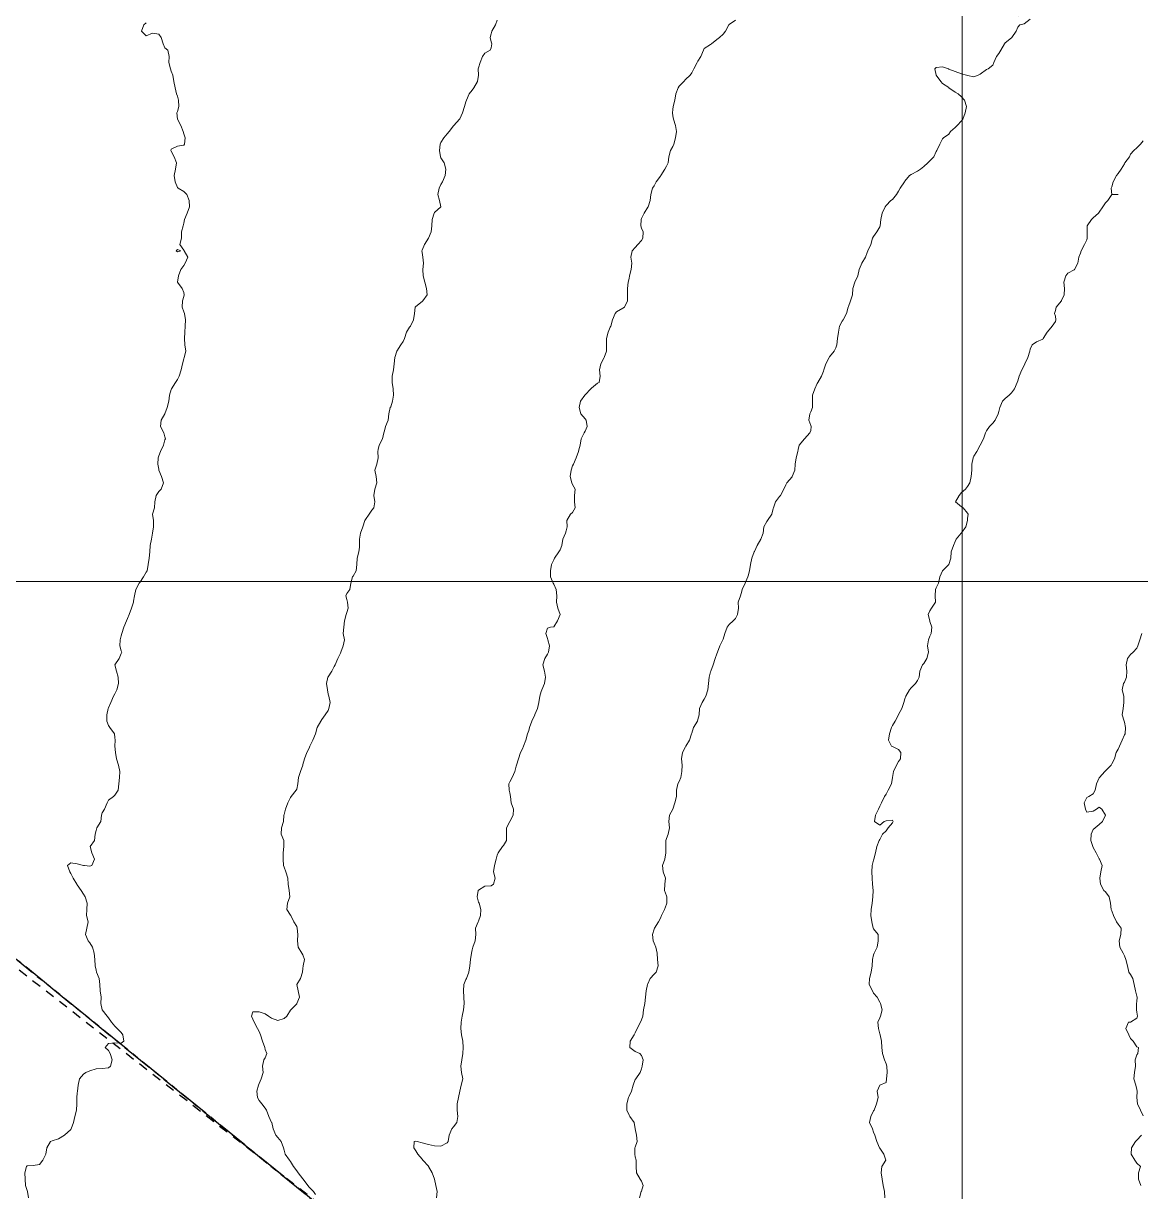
# Model space of a CAD drawing. Header units: centimetres. Extents: x 0 to 642158, y -847 to 649707.
# Drawn here: x 615992 to 616081, y 620938.8 to 621031.9 of the extents above; entities that cross this region are included whole.
import ezdxf

# ---------------------------------------------------------------- set-up
doc = ezdxf.new("R2010")
doc.units = ezdxf.units.CM
doc.header["$MEASUREMENT"] = 0
doc.linetypes.add('CENTERX2', pattern=[4, 2.5, -0.5, 0.5, -0.5])
doc.linetypes.add('JIS_02_0.7', pattern=[1.35, 0.75, -0.6])
for name, color, linetype, lineweight in [('MEV_grille', 254, 'Continuous', 9), ('WAL_parcellaire agricole', 7, 'JIS_02_0.7', 25), ('WAL_topographie 0.5', 253, 'Continuous', 20)]:
    doc.layers.add(name, color=color, linetype=linetype, lineweight=lineweight)
doc.layers.add('SPW_parcellaire cadastral', color=7, linetype='CENTERX2', lineweight=25, true_color=0xff0542)

# ---------------------------------------------------------------- blocks, each defined once
blk = doc.blocks.new('*U114')
at = {"layer": 'MEV_grille', "transparency": 33554687}
blk.add_lwpolyline([(-1338.461, 0), (1338.461, 0)], dxfattribs=at)
blk = doc.blocks.new('*U115')
at = {"layer": 'MEV_grille', "color": 0, "linetype": 'ByBlock', "lineweight": -2, "transparency": 16777216}
blk.add_blockref('*U114', (0, -1400), dxfattribs=at)
blk = doc.blocks.new('*U112')
at = {"layer": 'MEV_grille', "transparency": 33554687}
blk.add_lwpolyline([(0, 1825.476), (0, -1825.476)], dxfattribs=at)
blk = doc.blocks.new('*U113')
at = {"layer": 'MEV_grille', "color": 0, "linetype": 'ByBlock', "lineweight": -2, "transparency": 16777216}
blk.add_blockref('*U112', (700, 0), dxfattribs=at)

msp = doc.modelspace()

# ---------------------------------------------------------------- linework, layer by layer
at = {"layer": 'SPW_parcellaire cadastral'}
for points in [[(616031.537, 621061.047), (616071.296, 621032.515), (616131.436, 621110.214), (616203.864, 621055.115), (616144.734, 620974.533), (616080.198, 620885.531), (616077.163, 620887.867), (616061.829, 620900.382), (616015.821, 620937.439), (615969.003, 620975.449), (615975.675, 621007.177), (615976.309, 621011.064), (615979.34, 621025.789), (615982.812, 621040.628), (615983.011, 621041.574), (615985.549, 621053.648), (615985.909, 621055.307), (615989.278, 621069.963), (615990.634, 621076.479), (615992.086, 621082.87), (615993.251, 621088.613), (615997.419, 621085.792), (616031.537, 621061.047)], [(616069.255, 620867.585), (616001.163, 620918.314), (615996.666, 620912.448), (615925.689, 620967.545), (615928.215, 620969.869), (615942.017, 620982.567), (615950.513, 620990.735), (615958.397, 620984.228), (615969.003, 620975.449), (616015.821, 620937.439), (616013.395, 620934.274), (616008.597, 620928.015), (616005.807, 620924.374), (616072.212, 620872.267), (616069.255, 620867.585)]]:
    msp.add_lwpolyline(points, dxfattribs=at)
at = {"layer": 'WAL_parcellaire agricole'}
msp.add_lwpolyline([(615993.69, 621087.772), (615996.857, 621085.772), (616071.363, 621033.532), (616158.049, 621144.691), (616223.154, 621092.299), (616150.533, 620998.958), (616089.777, 620911.085), (616081.778, 620901.784), (616076.078, 620902.284), (616069.979, 620895.383), (615970.471, 620972.87), (615993.69, 621087.772)], dxfattribs=at)
at = {"layer": 'WAL_topographie 0.5'}
for points in [[(616029.75, 621032.125), (616029.6, 621031.75), (616029.325, 621031.25), (616029.25, 621031.036), (616029.173, 621030.75), (616029.25, 621030.417), (616029.3, 621030.25), (616029.25, 621029.917), (616029.187, 621029.75), (616028.75, 621029.5), (616028.566, 621029.25), (616028.375, 621028.75), (616028.25, 621028.333), (616028.229, 621028.25), (616028.25, 621027.751), (616028.25, 621027.75), (616028.25, 621027.75), (616028.175, 621027.25), (616027.89, 621026.75), (616027.75, 621026.566), (616027.5, 621026.25), (616027.295, 621025.75), (616027.25, 621025.635), (616027.125, 621025.25), (616026.961, 621024.75), (616026.75, 621024.275), (616026.735, 621024.25), (616026.286, 621023.75), (616026.25, 621023.7), (616025.917, 621023.25), (616025.75, 621023.07), (616025.483, 621022.75), (616025.25, 621022.382), (616025.194, 621022.25), (616025.139, 621021.75), (616025.229, 621021.25), (616025.25, 621021.167), (616025.5, 621020.75), (616025.639, 621020.25), (616025.596, 621019.75), (616025.387, 621019.25), (616025.25, 621019.036), (616025.117, 621018.75), (616025, 621018.25), (616025.145, 621017.75), (616025.25, 621017.25), (616025.25, 621017.25), (616025.25, 621017.25), (616024.75, 621016.795), (616024.705, 621016.75), (616024.558, 621016.25), (616024.526, 621015.75), (616024.462, 621015.25), (616024.25, 621014.75), (616024.25, 621014.75), (616023.93, 621014.25), (616023.75, 621013.8), (616023.735, 621013.75), (616023.75, 621013.625), (616023.797, 621013.25), (616023.875, 621012.75), (616023.813, 621012.25), (616023.835, 621011.75), (616023.979, 621011.25), (616024.107, 621010.75), (616024.164, 621010.25), (616023.8, 621009.75), (616023.75, 621009.71), (616023.25, 621009.313), (616023.21, 621009.25), (616023.139, 621008.75), (616023.07, 621008.25), (616022.818, 621007.75), (616022.75, 621007.656), (616022.5, 621007.25), (616022.354, 621006.75), (616022.25, 621006.523), (616022.062, 621006.25), (616021.75, 621005.75), (616021.75, 621005.75), (616021.583, 621005.25), (616021.524, 621004.75), (616021.463, 621004.25), (616021.375, 621003.75), (616021.367, 621003.25), (616021.456, 621002.75), (616021.475, 621002.25), (616021.393, 621001.75), (616021.25, 621001.321), (616021.215, 621001.25), (616021.095, 621000.75), (616021.058, 621000.25), (616020.846, 620999.75), (616020.75, 620999.393), (616020.71, 620999.25), (616020.6, 620998.75), (616020.333, 620998.25), (616020.25, 620997.917), (616020.21, 620997.75), (616020.25, 620997.25), (616020.25, 620997.25), (616020.25, 620997.25), (616020.136, 620996.75), (616019.977, 620996.25), (616020.089, 620995.75), (616020.143, 620995.25), (616019.979, 620994.75), (616019.916, 620994.25), (616019.989, 620993.75), (616019.893, 620993.25), (616019.75, 620993.076), (616019.523, 620992.75), (616019.25, 620992.341), (616019.193, 620992.25), (616019.013, 620991.75), (616018.85, 620991.25), (616018.764, 620990.75), (616018.764, 620990.25), (616018.75, 620990.125), (616018.711, 620989.75), (616018.576, 620989.25), (616018.546, 620988.75), (616018.5, 620988.25), (616018.25, 620987.803), (616018.204, 620987.75), (616018.073, 620987.25), (616018, 620986.75), (616017.75, 620986.438), (616017.675, 620986.25), (616017.75, 620985.95), (616017.806, 620985.75), (616017.868, 620985.25), (616017.75, 620984.917), (616017.697, 620984.75), (616017.563, 620984.25), (616017.5, 620983.75), (616017.47, 620983.25), (616017.558, 620982.75), (616017.445, 620982.25), (616017.281, 620981.75), (616017.25, 620981.679), (616017.036, 620981.25), (616016.815, 620980.75), (616016.75, 620980.617), (616016.56, 620980.25), (616016.25, 620979.776), (616016.234, 620979.75), (616016.136, 620979.25), (616016.21, 620978.75), (616016.25, 620978.417), (616016.321, 620978.25), (616016.417, 620977.75), (616016.327, 620977.25), (616016.25, 620977.117), (616016.03, 620976.75), (616015.75, 620976.382), (616015.664, 620976.25), (616015.375, 620975.75), (616015.25, 620975.25), (616015.25, 620975.25), (616015.041, 620974.75), (616014.807, 620974.25), (616014.75, 620974.103), (616014.568, 620973.75), (616014.379, 620973.25), (616014.25, 620972.806), (616014.234, 620972.75), (616014.047, 620972.25), (616013.906, 620971.75), (616013.85, 620971.25), (616013.75, 620970.821), (616013.721, 620970.75), (616013.303, 620970.25), (616013.25, 620970.173), (616013.038, 620969.75), (616012.868, 620969.25), (616012.75, 620968.806), (616012.737, 620968.75), (616012.697, 620968.25), (616012.553, 620967.75), (616012.526, 620967.25), (616012.731, 620966.75), (616012.715, 620966.25), (616012.669, 620965.75), (616012.681, 620965.25), (616012.693, 620964.75), (616012.75, 620964.616), (616012.878, 620964.25), (616013.033, 620963.75), (616013.071, 620963.25), (616013.153, 620962.75), (616013.214, 620962.25), (616013.009, 620961.75), (616012.97, 620961.25), (616013.25, 620960.783), (616013.279, 620960.75), (616013.528, 620960.25), (616013.75, 620959.887), (616013.781, 620959.75), (616013.833, 620959.25), (616013.82, 620958.75), (616013.858, 620958.25), (616014.15, 620957.75), (616014.25, 620957.635), (616014.382, 620957.25), (616014.273, 620956.75), (616014.25, 620956.55), (616014.212, 620956.25), (616014.065, 620955.75), (616013.769, 620955.25), (616013.861, 620954.75), (616013.964, 620954.25), (616013.775, 620953.75), (616013.75, 620953.728), (616013.272, 620953.25), (616013.25, 620953.228), (616012.968, 620952.75), (616012.75, 620952.552), (616012.25, 620952.396), (616011.75, 620952.591), (616011.495, 620952.75), (616011.25, 620952.928), (616010.75, 620953.096), (616010.25, 620953.091), (616010.138, 620952.75), (616010.25, 620952.508), (616010.363, 620952.25), (616010.63, 620951.75), (616010.75, 620951.507), (616010.868, 620951.25), (616011.033, 620950.75), (616011.205, 620950.25), (616011.25, 620950.083), (616011.361, 620949.75), (616011.25, 620949.417), (616011.143, 620949.25), (616011.036, 620948.75), (616011.07, 620948.25), (616010.929, 620947.75), (616010.75, 620947.365), (616010.712, 620947.25), (616010.561, 620946.75), (616010.625, 620946.25), (616010.75, 620946.021), (616010.967, 620945.75), (616011.25, 620945.41), (616011.339, 620945.25), (616011.534, 620944.75), (616011.75, 620944.272), (616011.763, 620944.25), (616011.871, 620943.75), (616012.077, 620943.25), (616012.25, 620943.077), (616012.524, 620942.75), (616012.69, 620942.25), (616012.75, 620942.058), (616012.832, 620941.75), (616013.177, 620941.25), (616013.25, 620941.165), (616013.504, 620940.75), (616013.75, 620940.413), (616013.866, 620940.25), (616014.25, 620939.768), (616014.263, 620939.75), (616014.628, 620939.25), (616014.75, 620939.105), (616015.081, 620938.75), (616015.25, 620938.51)], [(616048.75, 621032.143), (616048.25, 621031.779), (616048.221, 621031.75), (616047.95, 621031.25), (616047.75, 621031.028), (616047.472, 621030.75), (616047.25, 621030.596), (616046.822, 621030.25), (616046.75, 621030.204), (616046.25, 621029.863), (616046.177, 621029.75), (616045.977, 621029.25), (616045.75, 621028.865), (616045.677, 621028.75), (616045.407, 621028.25), (616045.25, 621027.944), (616045.133, 621027.75), (616044.75, 621027.391), (616044.614, 621027.25), (616044.25, 621026.863), (616044.169, 621026.75), (616043.972, 621026.25), (616043.9, 621025.75), (616043.783, 621025.25), (616043.75, 621025), (616043.706, 621024.75), (616043.75, 621024.5), (616043.794, 621024.25), (616043.95, 621023.75), (616044.04, 621023.25), (616043.952, 621022.75), (616043.814, 621022.25), (616043.75, 621022.071), (616043.563, 621021.75), (616043.422, 621021.25), (616043.364, 621020.75), (616043.25, 621020.5), (616043.112, 621020.25), (616042.783, 621019.75), (616042.75, 621019.7), (616042.428, 621019.25), (616042.25, 621018.924), (616042.136, 621018.75), (616041.979, 621018.25), (616041.935, 621017.75), (616041.769, 621017.25), (616041.75, 621017.222), (616041.467, 621016.75), (616041.25, 621016.317), (616041.225, 621016.25), (616041.202, 621015.75), (616041.25, 621015.562), (616041.389, 621015.25), (616041.355, 621014.75), (616041.25, 621014.583), (616040.964, 621014.25), (616040.75, 621014), (616040.5, 621013.75), (616040.389, 621013.25), (616040.47, 621012.75), (616040.417, 621012.25), (616040.294, 621011.75), (616040.25, 621011.536), (616040.179, 621011.25), (616040.139, 621010.75), (616040.125, 621010.25), (616040.137, 621009.75), (616039.893, 621009.25), (616039.75, 621009.17), (616039.25, 621008.893), (616039.143, 621008.75), (616038.94, 621008.25), (616038.788, 621007.75), (616038.75, 621007.65), (616038.583, 621007.25), (616038.446, 621006.75), (616038.444, 621006.25), (616038.445, 621005.75), (616038.278, 621005.25), (616038.25, 621005.179), (616038, 621004.75), (616037.908, 621004.25), (616037.956, 621003.75), (616037.865, 621003.25), (616037.75, 621003.187), (616037.25, 621002.809), (616037.204, 621002.75), (616036.75, 621002.274), (616036.727, 621002.25), (616036.38, 621001.75), (616036.285, 621001.25), (616036.417, 621000.75), (616036.75, 621000.359), (616036.843, 621000.25), (616036.925, 620999.75), (616036.75, 620999.361), (616036.673, 620999.25), (616036.439, 620998.75), (616036.364, 620998.25), (616036.25, 620997.887), (616036.21, 620997.75), (616036.032, 620997.25), (616035.813, 620996.75), (616035.75, 620996.607), (616035.636, 620996.25), (616035.56, 620995.75), (616035.679, 620995.25), (616035.75, 620995.107), (616035.959, 620994.75), (616035.893, 620994.25), (616035.893, 620993.75), (616035.959, 620993.25), (616035.75, 620992.893), (616035.583, 620992.75), (616035.286, 620992.25), (616035.33, 620991.75), (616035.25, 620991.417), (616035.194, 620991.25), (616034.983, 620990.75), (616034.893, 620990.25), (616034.75, 620989.917), (616034.654, 620989.75), (616034.313, 620989.25), (616034.25, 620989.125), (616034.079, 620988.75), (616033.977, 620988.25), (616033.991, 620987.75), (616034.214, 620987.25), (616034.25, 620987.183), (616034.453, 620986.75), (616034.493, 620986.25), (616034.475, 620985.75), (616034.574, 620985.25), (616034.75, 620984.75), (616034.75, 620984.75), (616034.75, 620984.75), (616034.554, 620984.25), (616034.25, 620983.783), (616034, 620983.75), (616033.75, 620983.667), (616033.618, 620983.25), (616033.75, 620982.833), (616033.771, 620982.75), (616033.917, 620982.25), (616033.822, 620981.75), (616033.75, 620981.6), (616033.531, 620981.25), (616033.383, 620980.75), (616033.517, 620980.25), (616033.604, 620979.75), (616033.507, 620979.25), (616033.307, 620978.75), (616033.25, 620978.607), (616033.128, 620978.25), (616033.057, 620977.75), (616032.946, 620977.25), (616032.75, 620976.776), (616032.74, 620976.75), (616032.505, 620976.25), (616032.328, 620975.75), (616032.25, 620975.5), (616032.165, 620975.25), (616032.03, 620974.75), (616031.846, 620974.25), (616031.75, 620974.054), (616031.594, 620973.75), (616031.435, 620973.25), (616031.276, 620972.75), (616031.25, 620972.667), (616031.134, 620972.25), (616030.94, 620971.75), (616030.75, 620971.406), (616030.679, 620971.25), (616030.697, 620970.75), (616030.75, 620970.55), (616030.813, 620970.25), (616030.864, 620969.75), (616031.05, 620969.25), (616031.007, 620968.75), (616030.75, 620968.25), (616030.75, 620968.25), (616030.476, 620967.75), (616030.492, 620967.25), (616030.492, 620966.75), (616030.25, 620966.355), (616030.167, 620966.25), (616029.807, 620965.75), (616029.75, 620965.583), (616029.659, 620965.25), (616029.526, 620964.75), (616029.45, 620964.25), (616029.571, 620963.75), (616029.45, 620963.25), (616029.25, 620963.135), (616028.75, 620963.11), (616028.25, 620962.782), (616028.226, 620962.75), (616028.141, 620962.25), (616028.25, 620961.813), (616028.296, 620961.75), (616028.438, 620961.25), (616028.417, 620960.75), (616028.25, 620960.306), (616028.228, 620960.25), (616028.018, 620959.75), (616028.028, 620959.25), (616027.991, 620958.75), (616027.807, 620958.25), (616027.75, 620958.028), (616027.692, 620957.75), (616027.61, 620957.25), (616027.545, 620956.75), (616027.469, 620956.25), (616027.286, 620955.75), (616027.25, 620955.667), (616027.078, 620955.25), (616027.056, 620954.75), (616027.079, 620954.25), (616027.106, 620953.75), (616027.06, 620953.25), (616026.941, 620952.75), (616026.867, 620952.25), (616026.844, 620951.75), (616026.893, 620951.25), (616027.012, 620950.75), (616027.031, 620950.25), (616026.99, 620949.75), (616026.917, 620949.25), (616026.839, 620948.75), (616026.906, 620948.25), (616026.989, 620947.75), (616026.86, 620947.25), (616026.75, 620946.75), (616026.75, 620946.75), (616026.652, 620946.25), (616026.556, 620945.75), (616026.555, 620945.25), (616026.614, 620944.75), (616026.518, 620944.25), (616026.25, 620943.909), (616026.125, 620943.75), (616025.9, 620943.25), (616025.819, 620942.75), (616025.75, 620942.632), (616025.25, 620942.371), (616024.75, 620942.408), (616024.25, 620942.503), (616023.75, 620942.64), (616023.368, 620942.75), (616023.25, 620942.785), (616023.107, 620942.75), (616023.101, 620942.25), (616023.25, 620942.014), (616023.408, 620941.75), (616023.75, 620941.332), (616023.819, 620941.25), (616024.25, 620940.769), (616024.264, 620940.75), (616024.564, 620940.25), (616024.75, 620939.75), (616024.75, 620939.75), (616024.858, 620939.25), (616024.957, 620938.75), (616024.891, 620938.25)], [(616072.25, 621032.202), (616071.75, 621031.832), (616071.417, 621031.75), (616071.25, 621031.566), (616071.11, 621031.25), (616070.768, 621030.75), (616070.75, 621030.735), (616070.25, 621030.326), (616070.194, 621030.25), (616069.906, 621029.75), (616069.75, 621029.486), (616069.548, 621029.25), (616069.337, 621028.75), (616069.25, 621028.554), (616068.882, 621028.25), (616068.75, 621028.201), (616068.25, 621027.826), (616068.083, 621027.75), (616067.75, 621027.607), (616067.25, 621027.727), (616067.159, 621027.75), (616066.75, 621027.848), (616066.25, 621028.03), (616065.75, 621028.237), (616065.722, 621028.25), (616065.25, 621028.404), (616064.75, 621028.36), (616064.628, 621028.25), (616064.75, 621027.75), (616064.75, 621027.75), (616065.102, 621027.25), (616065.25, 621027.074), (616065.75, 621026.764), (616065.764, 621026.75), (616066.25, 621026.404), (616066.485, 621026.25), (616066.75, 621026.019), (616067.006, 621025.75), (616067.161, 621025.25), (616067.056, 621024.75), (616066.882, 621024.25), (616066.75, 621024.105), (616066.406, 621023.75), (616066.25, 621023.578), (616065.885, 621023.25), (616065.75, 621023.055), (616065.327, 621022.75), (616065.25, 621022.667), (616065.032, 621022.25), (616064.8, 621021.75), (616064.75, 621021.667), (616064.558, 621021.25), (616064.25, 621020.93), (616064.077, 621020.75), (616063.75, 621020.457), (616063.5, 621020.25), (616063.25, 621020.092), (616062.75, 621019.833), (616062.617, 621019.75), (616062.25, 621019.292), (616062.229, 621019.25), (616061.881, 621018.75), (616061.75, 621018.5), (616061.588, 621018.25), (616061.25, 621017.839), (616061.141, 621017.75), (616060.75, 621017.359), (616060.667, 621017.25), (616060.447, 621016.75), (616060.331, 621016.25), (616060.286, 621015.75), (616060.25, 621015.65), (616060.019, 621015.25), (616059.75, 621014.882), (616059.678, 621014.75), (616059.524, 621014.25), (616059.3, 621013.75), (616059.25, 621013.625), (616059.1, 621013.25), (616058.824, 621012.75), (616058.75, 621012.632), (616058.595, 621012.25), (616058.491, 621011.75), (616058.25, 621011.25), (616058.25, 621011.25), (616058.107, 621010.75), (616058.066, 621010.25), (616057.924, 621009.75), (616057.75, 621009.303), (616057.727, 621009.25), (616057.605, 621008.75), (616057.33, 621008.25), (616057.25, 621008.15), (616057.028, 621007.75), (616056.943, 621007.25), (616056.88, 621006.75), (616056.813, 621006.25), (616056.75, 621006.023), (616056.619, 621005.75), (616056.25, 621005.303), (616056.219, 621005.25), (616055.936, 621004.75), (616055.779, 621004.25), (616055.75, 621004.167), (616055.603, 621003.75), (616055.304, 621003.25), (616055.25, 621003.167), (616055.072, 621002.75), (616054.884, 621002.25), (616054.886, 621001.75), (616054.875, 621001.25), (616054.75, 621000.917), (616054.677, 621000.75), (616054.589, 621000.25), (616054.75, 620999.833), (616054.776, 620999.75), (616054.75, 620999.417), (616054.678, 620999.25), (616054.25, 620998.75), (616054.25, 620998.75), (616053.827, 620998.25), (616053.75, 620997.917), (616053.708, 620997.75), (616053.583, 620997.25), (616053.491, 620996.75), (616053.475, 620996.25), (616053.263, 620995.75), (616053.25, 620995.731), (616052.831, 620995.25), (616052.75, 620995.094), (616052.601, 620994.75), (616052.331, 620994.25), (616052.25, 620994.154), (616051.932, 620993.75), (616051.763, 620993.25), (616051.75, 620993.194), (616051.65, 620992.75), (616051.29, 620992.25), (616051.25, 620992.178), (616051, 620991.75), (616050.95, 620991.25), (616050.75, 620990.75), (616050.75, 620990.75), (616050.471, 620990.25), (616050.25, 620989.781), (616050.236, 620989.75), (616050.046, 620989.25), (616049.948, 620988.75), (616049.852, 620988.25), (616049.75, 620987.841), (616049.728, 620987.75), (616049.515, 620987.25), (616049.286, 620986.75), (616049.25, 620986.607), (616049.141, 620986.25), (616048.945, 620985.75), (616048.991, 620985.25), (616048.909, 620984.75), (616048.75, 620984.441), (616048.559, 620984.25), (616048.25, 620983.954), (616048.083, 620983.75), (616047.899, 620983.25), (616047.75, 620982.792), (616047.734, 620982.75), (616047.5, 620982.25), (616047.316, 620981.75), (616047.25, 620981.618), (616047.115, 620981.25), (616046.971, 620980.75), (616046.779, 620980.25), (616046.75, 620980.173), (616046.638, 620979.75), (616046.583, 620979.25), (616046.524, 620978.75), (616046.38, 620978.25), (616046.25, 620978.016), (616046.076, 620977.75), (616045.882, 620977.25), (616045.857, 620976.75), (616045.75, 620976.375), (616045.705, 620976.25), (616045.386, 620975.75), (616045.25, 620975.3), (616045.236, 620975.25), (616045.083, 620974.75), (616044.78, 620974.25), (616044.75, 620974.197), (616044.52, 620973.75), (616044.447, 620973.25), (616044.486, 620972.75), (616044.458, 620972.25), (616044.372, 620971.75), (616044.25, 620971.45), (616044.139, 620971.25), (616044.031, 620970.75), (616044.034, 620970.25), (616043.912, 620969.75), (616043.75, 620969.25), (616043.75, 620969.25), (616043.472, 620968.75), (616043.429, 620968.25), (616043.478, 620967.75), (616043.375, 620967.25), (616043.25, 620966.9), (616043.194, 620966.75), (616043.185, 620966.25), (616043.192, 620965.75), (616043.11, 620965.25), (616042.917, 620964.75), (616042.979, 620964.25), (616043.154, 620963.75), (616043.107, 620963.25), (616043.092, 620962.75), (616043.25, 620962.322), (616043.267, 620962.25), (616043.276, 620961.75), (616043.25, 620961.673), (616043.093, 620961.25), (616042.845, 620960.75), (616042.75, 620960.556), (616042.597, 620960.25), (616042.278, 620959.75), (616042.25, 620959.679), (616042.119, 620959.25), (616042.19, 620958.75), (616042.25, 620958.562), (616042.382, 620958.25), (616042.485, 620957.75), (616042.525, 620957.25), (616042.583, 620956.75), (616042.417, 620956.25), (616042.25, 620956.083), (616041.95, 620955.75), (616041.75, 620955.306), (616041.728, 620955.25), (616041.607, 620954.75), (616041.575, 620954.25), (616041.5, 620953.75), (616041.412, 620953.25), (616041.354, 620952.75), (616041.25, 620952.456), (616041.16, 620952.25), (616040.911, 620951.75), (616040.75, 620951.417), (616040.654, 620951.25), (616040.354, 620950.75), (616040.303, 620950.25), (616040.75, 620949.91), (616041.113, 620949.75), (616041.25, 620949.613), (616041.383, 620949.25), (616041.293, 620948.75), (616041.25, 620948.536), (616041.139, 620948.25), (616040.788, 620947.75), (616040.75, 620947.683), (616040.579, 620947.25), (616040.455, 620946.75), (616040.25, 620946.35), (616040.199, 620946.25), (616040.068, 620945.75), (616040.078, 620945.25), (616040.25, 620944.857), (616040.329, 620944.75), (616040.659, 620944.25), (616040.75, 620943.75), (616040.75, 620943.75), (616040.845, 620943.25), (616040.897, 620942.75), (616040.75, 620942.296), (616040.724, 620942.25), (616040.706, 620941.75), (616040.75, 620941.536), (616040.813, 620941.25), (616040.828, 620940.75), (616040.843, 620940.25), (616041.145, 620939.75), (616041.25, 620939.596), (616041.368, 620939.25), (616041.25, 620938.8), (616041.231, 620938.75), (616041.098, 620938.25)], [(616001.75, 621031.909), (616001.566, 621031.75), (616001.365, 621031.25), (616001.75, 621030.893), (616002.25, 621031.094), (616002.75, 621031.028), (616002.942, 621030.75), (616003.094, 621030.25), (616003.25, 621029.938), (616003.464, 621029.75), (616003.583, 621029.25), (616003.55, 621028.75), (616003.682, 621028.25), (616003.75, 621028.062), (616003.869, 621027.75), (616003.95, 621027.25), (616004.058, 621026.75), (616004.179, 621026.25), (616004.25, 621026.083), (616004.327, 621025.75), (616004.361, 621025.25), (616004.25, 621024.85), (616004.188, 621024.75), (616004.25, 621024.251), (616004.25, 621024.25), (616004.512, 621023.75), (616004.687, 621023.25), (616004.75, 621023.083), (616004.865, 621022.75), (616004.81, 621022.25), (616004.75, 621022.162), (616004.25, 621022.083), (616003.75, 621021.85), (616003.725, 621021.75), (616003.75, 621021.688), (616003.983, 621021.25), (616004.162, 621020.75), (616004.083, 621020.25), (616003.975, 621019.75), (616004.05, 621019.25), (616004.25, 621018.795), (616004.306, 621018.75), (616004.75, 621018.483), (616005, 621018.25), (616005.179, 621017.75), (616005.2, 621017.25), (616005.028, 621016.75), (616004.8, 621016.25), (616004.75, 621015.95), (616004.697, 621015.75), (616004.578, 621015.25), (616004.554, 621014.75), (616004.432, 621014.25), (616004.75, 621013.812), (616004.781, 621013.75), (616005.083, 621013.25), (616004.861, 621012.75), (616004.75, 621012.568), (616004.517, 621012.25), (616004.321, 621011.75), (616004.25, 621011.25), (616004.625, 621010.75), (616004.75, 621010.417), (616004.78, 621010.25), (616004.75, 621010.107), (616004.636, 621009.75), (616004.625, 621009.25), (616004.75, 621008.893), (616004.817, 621008.75), (616004.875, 621008.25), (616004.859, 621007.75), (616004.841, 621007.25), (616004.807, 621006.75), (616004.839, 621006.25), (616004.9, 621005.75), (616004.777, 621005.25), (616004.75, 621005.15), (616004.648, 621004.75), (616004.55, 621004.25), (616004.375, 621003.75), (616004.25, 621003.487), (616004.1, 621003.25), (616003.769, 621002.75), (616003.75, 621002.687), (616003.621, 621002.25), (616003.547, 621001.75), (616003.427, 621001.25), (616003.25, 621000.75), (616003.25, 621000.75), (616002.944, 621000.25), (616002.893, 620999.75), (616003.167, 620999.25), (616003.25, 620998.917), (616003.283, 620998.75), (616003.25, 620998.679), (616003.119, 620998.25), (616002.893, 620997.75), (616002.75, 620997.417), (616002.702, 620997.25), (616002.672, 620996.75), (616002.75, 620996.333), (616002.772, 620996.25), (616002.969, 620995.75), (616003.134, 620995.25), (616002.938, 620994.75), (616002.75, 620994.57), (616002.555, 620994.25), (616002.447, 620993.75), (616002.408, 620993.25), (616002.25, 620992.75), (616002.341, 620992.25), (616002.341, 620991.75), (616002.25, 620991.25), (616002.25, 620991.25), (616002.176, 620990.75), (616002.076, 620990.25), (616002.042, 620989.75), (616001.99, 620989.25), (616001.904, 620988.75), (616001.817, 620988.25), (616001.75, 620988.139), (616001.544, 620987.75), (616001.25, 620987.315), (616001.2, 620987.25), (616000.937, 620986.75), (616000.813, 620986.25), (616000.75, 620985.821), (616000.735, 620985.75), (616000.583, 620985.25), (616000.382, 620984.75), (616000.25, 620984.438), (616000.185, 620984.25), (615999.975, 620983.75), (615999.817, 620983.25), (615999.75, 620983.05), (615999.667, 620982.75), (615999.655, 620982.25), (615999.75, 620981.85), (615999.812, 620981.75), (615999.75, 620981.65), (615999.607, 620981.25), (615999.25, 620980.75), (615999.375, 620980.25), (615999.514, 620979.75), (615999.539, 620979.25), (615999.417, 620978.75), (615999.25, 620978.43), (615999.154, 620978.25), (615998.925, 620977.75), (615998.75, 620977.315), (615998.713, 620977.25), (615998.611, 620976.75), (615998.622, 620976.25), (615998.75, 620975.917), (615998.854, 620975.75), (615999.211, 620975.25), (615999.25, 620974.95), (615999.267, 620974.75), (615999.259, 620974.25), (615999.31, 620973.75), (615999.393, 620973.25), (615999.54, 620972.75), (615999.643, 620972.25), (615999.611, 620971.75), (615999.565, 620971.25), (615999.525, 620970.75), (615999.25, 620970.357), (615999.143, 620970.25), (615998.75, 620969.944), (615998.647, 620969.75), (615998.416, 620969.25), (615998.25, 620968.938), (615998.175, 620968.75), (615998.125, 620968.25), (615997.809, 620967.75), (615997.75, 620967.55), (615997.687, 620967.25), (615997.625, 620966.75), (615997.292, 620966.25), (615997.412, 620965.75), (615997.629, 620965.25), (615997.417, 620964.75), (615997.25, 620964.691), (615996.821, 620964.75), (615996.75, 620964.759), (615996.25, 620964.894), (615995.75, 620964.952), (615995.486, 620964.75), (615995.672, 620964.25), (615995.75, 620964.107), (615995.937, 620963.75), (615996.221, 620963.25), (615996.25, 620963.206), (615996.56, 620962.75), (615996.75, 620962.471), (615996.889, 620962.25), (615997.054, 620961.75), (615997.025, 620961.25), (615997, 620960.75), (615997.114, 620960.25), (615997.006, 620959.75), (615996.905, 620959.25), (615997.125, 620958.75), (615997.25, 620958.571), (615997.464, 620958.25), (615997.599, 620957.75), (615997.654, 620957.25), (615997.67, 620956.75), (615997.75, 620956.417), (615997.8, 620956.25), (615998, 620955.75), (615998.053, 620955.25), (615998.092, 620954.75), (615998.164, 620954.25), (615998.142, 620953.75), (615998.25, 620953.25), (615998.25, 620953.25), (615998.64, 620952.75), (615998.75, 620952.605), (615998.997, 620952.25), (615999.25, 620951.933), (615999.448, 620951.75), (615999.75, 620951.443), (615999.901, 620951.25), (615999.961, 620950.75), (615999.75, 620950.597), (615999.25, 620950.607), (615998.75, 620950.546), (615998.492, 620950.25), (615998.75, 620950), (615998.877, 620949.75), (615999.036, 620949.25), (615998.905, 620948.75), (615998.75, 620948.61), (615998.25, 620948.555), (615997.75, 620948.549), (615997.25, 620948.388), (615996.95, 620948.25), (615996.75, 620948.125), (615996.423, 620947.75), (615996.316, 620947.25), (615996.265, 620946.75), (615996.25, 620946.607), (615996.208, 620946.25), (615996.226, 620945.75), (615996.182, 620945.25), (615996.053, 620944.75), (615995.956, 620944.25), (615995.781, 620943.75), (615995.75, 620943.704), (615995.25, 620943.25), (615995.25, 620943.25), (615994.75, 620942.971), (615994.25, 620942.801), (615994.125, 620942.75), (615993.818, 620942.25), (615993.75, 620941.75), (615993.75, 620941.75), (615993.5, 620941.25), (615993.25, 620940.917), (615992.75, 620940.845), (615992.25, 620940.809), (615992.204, 620940.75), (615992.083, 620940.25), (615992.106, 620939.75), (615992.129, 620939.25), (615992.25, 620938.841), (615992.287, 620938.75), (615992.379, 620938.25)], [(616081.25, 621022.519), (616081.031, 621022.25), (616080.75, 621021.95), (616080.51, 621021.75), (616080.25, 621021.441), (616080.152, 621021.25), (616079.791, 621020.75), (616079.75, 621020.692), (616079.494, 621020.25), (616079.25, 621019.906), (616079.122, 621019.75), (616078.859, 621019.25), (616078.75, 621018.861), (616078.7, 621018.75), (616078.75, 621018.25), (616079.25, 621018.25), (616079.25, 621018.25), (616079.25, 621018.25), (616078.75, 621018.25), (616078.438, 621017.75), (616078.25, 621017.573), (616078.03, 621017.25), (616077.75, 621016.838), (616077.678, 621016.75), (616077.25, 621016.39), (616077.133, 621016.25), (616076.786, 621015.75), (616076.776, 621015.25), (616076.782, 621014.75), (616076.75, 621014.635), (616076.571, 621014.25), (616076.315, 621013.75), (616076.25, 621013.55), (616076.119, 621013.25), (616076.036, 621012.75), (616075.773, 621012.25), (616075.75, 621012.234), (616075.25, 621011.975), (616075.089, 621011.75), (616074.936, 621011.25), (616074.967, 621010.75), (616074.95, 621010.25), (616074.75, 621009.788), (616074.73, 621009.75), (616074.303, 621009.25), (616074.25, 621009), (616074.167, 621008.75), (616074.25, 621008.55), (616074.292, 621008.25), (616074.25, 621008.114), (616073.983, 621007.75), (616073.75, 621007.459), (616073.583, 621007.25), (616073.283, 621006.75), (616073.25, 621006.717), (616072.75, 621006.487), (616072.404, 621006.25), (616072.25, 621005.917), (616072.217, 621005.75), (616072.064, 621005.25), (616071.821, 621004.75), (616071.75, 621004.6), (616071.583, 621004.25), (616071.372, 621003.75), (616071.25, 621003.393), (616071.201, 621003.25), (616070.993, 621002.75), (616070.75, 621002.423), (616070.57, 621002.25), (616070.25, 621001.983), (616070.044, 621001.75), (616069.828, 621001.25), (616069.75, 621000.932), (616069.694, 621000.75), (616069.442, 621000.25), (616069.25, 621000.012), (616069, 620999.75), (616068.75, 620999.406), (616068.664, 620999.25), (616068.509, 620998.75), (616068.25, 620998.25), (616068.25, 620998.25), (616067.977, 620997.75), (616067.75, 620997.375), (616067.682, 620997.25), (616067.589, 620996.75), (616067.583, 620996.25), (616067.546, 620995.75), (616067.417, 620995.25), (616067.25, 620994.959), (616067.083, 620994.75), (616066.75, 620994.472), (616066.568, 620994.25), (616066.279, 620993.75), (616066.75, 620993.35), (616066.904, 620993.25), (616067.25, 620992.841), (616067.303, 620992.75), (616067.25, 620992.417), (616067.232, 620992.25), (616067.107, 620991.75), (616066.75, 620991.274), (616066.724, 620991.25), (616066.327, 620990.75), (616066.25, 620990.568), (616066.133, 620990.25), (616065.932, 620989.75), (616065.908, 620989.25), (616065.75, 620988.75), (616065.75, 620988.75), (616065.25, 620988.25), (616065.25, 620988.25), (616065.036, 620987.75), (616064.921, 620987.25), (616064.75, 620986.889), (616064.69, 620986.75), (616064.673, 620986.25), (616064.694, 620985.75), (616064.364, 620985.25), (616064.25, 620985.041), (616064.115, 620984.75), (616064.232, 620984.25), (616064.25, 620984.208), (616064.387, 620983.75), (616064.336, 620983.25), (616064.25, 620983.019), (616064.125, 620982.75), (616064.054, 620982.25), (616064.141, 620981.75), (616064.01, 620981.25), (616063.75, 620980.844), (616063.643, 620980.75), (616063.446, 620980.25), (616063.386, 620979.75), (616063.25, 620979.5), (616063.089, 620979.25), (616062.75, 620978.898), (616062.621, 620978.75), (616062.321, 620978.25), (616062.25, 620978.041), (616062.169, 620977.75), (616062.007, 620977.25), (616061.75, 620976.775), (616061.738, 620976.75), (616061.479, 620976.25), (616061.25, 620975.902), (616061.18, 620975.75), (616061.028, 620975.25), (616060.929, 620974.75), (616061.194, 620974.25), (616061.25, 620974.227), (616061.75, 620974), (616061.917, 620973.75), (616061.898, 620973.25), (616061.75, 620973.05), (616061.568, 620972.75), (616061.333, 620972.25), (616061.25, 620971.75), (616061.25, 620971.75), (616061.176, 620971.25), (616060.921, 620970.75), (616060.75, 620970.434), (616060.615, 620970.25), (616060.379, 620969.75), (616060.25, 620969.483), (616060.141, 620969.25), (616059.9, 620968.75), (616059.833, 620968.25), (616060.25, 620967.972), (616060.607, 620968.25), (616060.75, 620968.296), (616061.25, 620968.357), (616061.308, 620968.25), (616061.25, 620968.143), (616060.927, 620967.75), (616060.75, 620967.519), (616060.458, 620967.25), (616060.25, 620966.833), (616060.205, 620966.75), (616060.009, 620966.25), (616059.917, 620965.75), (616059.774, 620965.25), (616059.75, 620965.167), (616059.639, 620964.75), (616059.615, 620964.25), (616059.628, 620963.75), (616059.671, 620963.25), (616059.723, 620962.75), (616059.689, 620962.25), (616059.634, 620961.75), (616059.557, 620961.25), (616059.545, 620960.75), (616059.602, 620960.25), (616059.719, 620959.75), (616059.75, 620959.7), (616060.125, 620959.25), (616060.125, 620958.75), (616060.033, 620958.25), (616059.809, 620957.75), (616059.75, 620957.625), (616059.671, 620957.25), (616059.645, 620956.75), (616059.568, 620956.25), (616059.435, 620955.75), (616059.396, 620955.25), (616059.657, 620954.75), (616059.75, 620954.583), (616060.028, 620954.25), (616060.25, 620953.85), (616060.292, 620953.75), (616060.427, 620953.25), (616060.317, 620952.75), (616060.25, 620952.607), (616060.099, 620952.25), (616060.14, 620951.75), (616060.25, 620951.341), (616060.282, 620951.25), (616060.393, 620950.75), (616060.404, 620950.25), (616060.454, 620949.75), (616060.629, 620949.25), (616060.75, 620948.942), (616060.811, 620948.75), (616060.848, 620948.25), (616060.792, 620947.75), (616060.75, 620947.45), (616060.25, 620947.25), (616060.25, 620947.25), (616060.036, 620946.75), (616060.117, 620946.25), (616059.981, 620945.75), (616059.792, 620945.25), (616059.75, 620945.179), (616059.528, 620944.75), (616059.425, 620944.25), (616059.675, 620943.75), (616059.75, 620943.5), (616059.865, 620943.25), (616060, 620942.75), (616060.217, 620942.25), (616060.25, 620942.204), (616060.583, 620941.75), (616060.719, 620941.25), (616060.417, 620940.75), (616060.345, 620940.25), (616060.44, 620939.75), (616060.512, 620939.25), (616060.611, 620938.75), (616060.643, 620938.25)], [(616004.25, 621013.679), (616004.5, 621013.75), (616004.25, 621013.85), (616004.15, 621013.75), (616004.25, 621013.679)], [(616081.139, 620983.25), (616080.971, 620982.75), (616080.826, 620982.25), (616080.75, 620982.071), (616080.45, 620981.75), (616080.25, 620981.573), (616079.988, 620981.25), (616079.898, 620980.75), (616079.95, 620980.25), (616079.908, 620979.75), (616079.75, 620979.375), (616079.679, 620979.25), (616079.583, 620978.75), (616079.717, 620978.25), (616079.719, 620977.75), (616079.65, 620977.25), (616079.583, 620976.75), (616079.722, 620976.25), (616079.75, 620976.166), (616079.839, 620975.75), (616079.802, 620975.25), (616079.75, 620975.162), (616079.583, 620974.75), (616079.36, 620974.25), (616079.25, 620974.021), (616079.091, 620973.75), (616078.968, 620973.25), (616078.75, 620972.864), (616078.693, 620972.75), (616078.25, 620972.286), (616078.19, 620972.25), (616077.764, 620971.75), (616077.75, 620971.724), (616077.536, 620971.25), (616077.421, 620970.75), (616077.25, 620970.464), (616076.904, 620970.25), (616076.75, 620970.167), (616076.537, 620969.75), (616076.641, 620969.25), (616076.75, 620969), (616077.25, 620969.09), (616077.516, 620969.25), (616077.75, 620969.396), (616077.956, 620969.25), (616078.25, 620968.75), (616078.25, 620968.75), (616078.25, 620968.75), (616078.016, 620968.25), (616077.75, 620968.028), (616077.417, 620967.75), (616077.25, 620967.618), (616077.101, 620967.25), (616077.081, 620966.75), (616077.228, 620966.25), (616077.25, 620966.187), (616077.491, 620965.75), (616077.75, 620965.281), (616077.764, 620965.25), (616077.967, 620964.75), (616077.875, 620964.25), (616077.804, 620963.75), (616077.856, 620963.25), (616078.125, 620962.75), (616078.25, 620962.643), (616078.547, 620962.25), (616078.655, 620961.75), (616078.698, 620961.25), (616078.75, 620961.125), (616078.891, 620960.75), (616079.135, 620960.25), (616079.25, 620960.073), (616079.5, 620959.75), (616079.481, 620959.25), (616079.346, 620958.75), (616079.387, 620958.25), (616079.647, 620957.75), (616079.75, 620957.55), (616079.863, 620957.25), (616079.993, 620956.75), (616080.114, 620956.25), (616080.25, 620956.063), (616080.429, 620955.75), (616080.536, 620955.25), (616080.632, 620954.75), (616080.75, 620954.341), (616080.78, 620954.25), (616080.75, 620953.917), (616080.712, 620953.75), (616080.71, 620953.25), (616080.75, 620953.05), (616080.794, 620952.75), (616080.75, 620952.583), (616080.25, 620952.271), (616080.083, 620952.25), (616079.875, 620951.75), (616080.096, 620951.25), (616080.25, 620950.964), (616080.464, 620950.75), (616080.75, 620950.306), (616080.875, 620950.25), (616080.833, 620949.75), (616080.75, 620949.659), (616080.621, 620949.25), (616080.63, 620948.75), (616080.571, 620948.25), (616080.507, 620947.75), (616080.674, 620947.25), (616080.75, 620946.893), (616080.769, 620946.75), (616080.75, 620946.25), (616080.8, 620945.75), (616081.03, 620945.25), (616081.25, 620944.792)], [(616081.117, 620943.25), (616080.75, 620942.857), (616080.635, 620942.75), (616080.318, 620942.25), (616080.298, 620941.75), (616080.583, 620941.25), (616080.75, 620941.012), (616081.04, 620940.75), (616080.886, 620940.25), (616080.89, 620939.75), (616081.05, 620939.25)]]:
    msp.add_lwpolyline(points, dxfattribs=at)

# ---------------------------------------------------------------- block references
at = {"layer": 'MEV_grille', "transparency": 33554687}
for name, p in [('*U113', (615366.814, 620593.644)), ('*U115', (616669.481, 622387.381))]:
    msp.add_blockref(name, p, dxfattribs=at)

doc.saveas('drawing.dxf')
